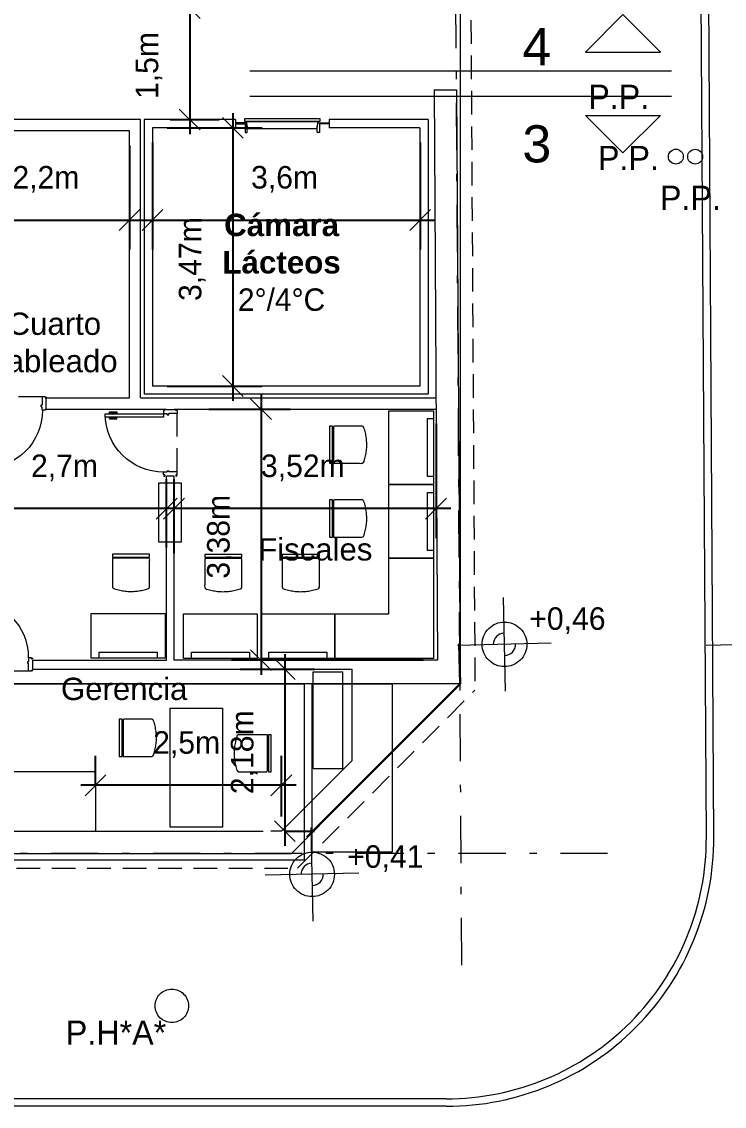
# Model space of a CAD drawing. Header units: metres. Extents: x 1411 to 1550, y 2159 to 2211.
# Drawn here: x 1527.08 to 1536.53, y 2159.85 to 2174.44 of the extents above; entities that cross this region are included whole.
import ezdxf

# ---------------------------------------------------------------- set-up
doc = ezdxf.new("R2010")
doc.units = ezdxf.units.M
doc.header["$LTSCALE"] = 0.635
doc.header["$PDMODE"] = 1
doc.header["$PDSIZE"] = -2
doc.linetypes.add('STYLE_10', pattern=[0.749969, 0.500031, -0.249939])
doc.linetypes.add('STYLE_12', pattern=[1.999969, 0.999985, -0.500031, 0.000534058, -0.49942])
for name, color, linetype in [('37-Plantas-05', 7, 'Continuous'), ('Cotas', 7, 'Continuous'), ('Nuevo', 162, 'Continuous'), ('Superficies', 7, 'Continuous'), ('Varios', 7, 'Continuous')]:
    doc.layers.add(name, color=color, linetype=linetype)
doc.styles.add('Arial', font='ARIAL.TTF')
doc.styles.add('Arial (bold)', font='ARIALBD.TTF')
doc.styles.add('Futura', font='')
doc.styles.add('Geneva', font='')
doc.styles.get('Futura').set_extended_font_data('Futura')
doc.styles.get('Geneva').set_extended_font_data('Geneva')
doc.dimstyles.new('Arch', dxfattribs={"dimtxt": 0.101055, "dimasz": 0.280603, "dimexe": 0.396875, "dimexo": 0.198437, "dimgap": 0.001587, "dimtad": 1, "dimzin": 11, "dimtxsty": 'Geneva', "dimblk": 'VW_SLASH', "dimcen": 0, "dimdle": 0.001587, "dimadec": 0, "dimazin": 0, "dimtfac": 0.8, "dimtix": 1, "dimtmove": 0, "dimatfit": 0, "dimldrblk": 'VW_FILLEDARROW', "dimfxl": 1, "dimfrac": 2, "dimtolj": 1, "dimtzin": 11, "dimarcsym": 0})

# ---------------------------------------------------------------- blocks, each defined once
blk = doc.blocks.new('SILLA_1')
at = {"color": 7, "linetype": 'Continuous', "lineweight": 15}
blk.add_lwpolyline([(0.037, -0.25), (0.037, 0.25), (0, 0.25), (0, -0.25)], close=True, dxfattribs=at)
blk.add_open_spline([(0.052, -0.25), (0.052, 0), (0.052, 0.25), (0.253, 0.25), (0.454, 0.25), (0.5458, 0), (0.454, -0.25), (0.253, -0.25), (0.052, -0.25)], degree=2, knots=[0, 0, 0, 1, 1, 2, 2, 3, 3, 4, 4, 4], dxfattribs=at)
blk = doc.blocks.new('GROUP-456')
at = {"color": 7, "linetype": 'Continuous', "lineweight": 15}
blk.add_lwpolyline([(40.14666, 6.97164), (40.14666, 5.37164), (39.44666, 5.37164), (39.44666, 6.97164), (40.14666, 6.97164)], dxfattribs=at)
blk = doc.blocks.new('GROUP-458')
at = {"color": 7, "linetype": 'Continuous', "lineweight": 15}
blk.add_lwpolyline([(39.95251, 7.64523), (38.96011, 7.64523), (38.96011, 8.24523), (39.95251, 8.24523), (39.95251, 7.64523)], dxfattribs=at)
at = {"color": 30, "linetype": 'Continuous', "lineweight": 15}
blk.add_lwpolyline([(39.84621, 7.64523), (39.06641, 7.64523), (39.06641, 7.7271), (39.84621, 7.7271), (39.84621, 7.64523)], dxfattribs=at)
blk = doc.blocks.new('GROUP-459')
at = {"color": 7, "rotation": 270}
blk.add_blockref('SILLA_1', (39.49491, 9.04193), dxfattribs=at)
at = {"color": 7}
blk.add_blockref('GROUP-458', (0, 0), dxfattribs=at)
blk = doc.blocks.new('PC3B')
at = {"color": 144, "linetype": 'Continuous', "lineweight": 15}
for p, q in [((0, 0.09), (0, 0.07499)), ((0.015, 0.07499), (0, 0.07499)), ((0.015, 0.07499), (0.015, 0.09)), ((0.015, 0.09), (0.055, 0.09)), ((0.055, 0.09), (0.055, 0.043)), ((0.07, 0.043), (0.055, 0.043)), ((0.07, 0.018), (0.055, 0.018)), ((0.055, -0.09), (0.055, 0.018)), ((0.07, 0.043), (0.07, 0.018)), ((0.825, 0.043), (0.825, 0.018)), ((0.825, 0.043), (0.84, 0.043)), ((0.825, 0.018), (0.84, 0.018)), ((0.84, 0.09), (0.84, 0.043)), ((0.88, 0.09), (0.84, 0.09)), ((0.84, -0.09), (0.84, 0.018)), ((0.88, 0.07499), (0.88, 0.09)), ((0.88, 0.07499), (0.895, 0.07499)), ((0.895, 0.09), (0.895, 0.07499)), ((0.015, -0.07499), (0, -0.07499)), ((0, -0.09), (0, -0.07499)), ((0.015, -0.09), (0.015, -0.07499)), ((0.015, -0.09), (0.055, -0.09)), ((0.88, -0.09), (0.84, -0.09)), ((0.88, -0.09), (0.88, -0.07499)), ((0.88, -0.07499), (0.895, -0.07499)), ((0.895, -0.09), (0.895, -0.07499))]:
    blk.add_line(p, q, dxfattribs=at)
at = {"color": 2, "linetype": 'STYLE_10', "lineweight": 15}
blk.add_line((0.84, -0.09), (0.055, -0.09), dxfattribs=at)
at = {"color": 151, "linetype": 'Continuous', "lineweight": 15}
for points in [[(0.0475, 0.8195), (0.0325, 0.8195), (0.0325, 0.7195), (0.0475, 0.7195)], [(0.0575, 0.8285), (0.0475, 0.8285), (0.0475, 0.8015), (0.0575, 0.8015)], [(0.1025, 0.875), (0.0575, 0.875), (0.0575, 0.09), (0.1025, 0.09)], [(0.1025, 0.8285), (0.1125, 0.8285), (0.1125, 0.8015), (0.1025, 0.8015)], [(0.1125, 0.8195), (0.1275, 0.8195), (0.1275, 0.7195), (0.1125, 0.7195)]]:
    blk.add_lwpolyline(points, close=True, dxfattribs=at)
blk.add_arc((0.0575, 0.09), 0.785, 0, 90, dxfattribs=at)
blk = doc.blocks.new('*D297')
at = {"color": 0, "linetype": 'Continuous', "lineweight": -2}
for p, q in [((1528.526, 2172.774), (1528.526, 2171.374)), ((1526.326, 2172.426), (1526.326, 2171.374)), ((1526.128, 2171.771), (1526.326, 2171.771)), ((1526.326, 2171.771), (1528.526, 2171.771)), ((1528.526, 2171.771), (1528.724, 2171.771))]:
    blk.add_line(p, q, dxfattribs=at)
at = {"color": 0, "linetype": 'Continuous', "lineweight": 20}
for p, q in [((1526.466, 2171.911), (1526.186, 2171.631)), ((1528.386, 2171.631), (1528.666, 2171.911))]:
    blk.add_line(p, q, dxfattribs=at)
at = {"layer": 'Defpoints', "color": 0, "lineweight": 0}
for p in [(1528.526, 2172.972), (1526.326, 2172.624), (1526.326, 2171.771)]:
    blk.add_point(p, dxfattribs=at)
at = {"color": 0, "insert": (1526.952, 2172.498), "char_height": 0.3032, "attachment_point": 1, "line_spacing_factor": 0.96736, "style": 'Geneva'}
blk.add_mtext('2,2m', dxfattribs=at)
blk = doc.blocks.new('VW_FILLEDARROW')
at = {"color": 0, "lineweight": -2}
blk.add_solid([(0, 0), (-1.414, -0.379), (-1.414, 0.379)], dxfattribs=at)
blk = doc.blocks.new('VW_SLASH')
at = {"color": 0, "linetype": 'ByBlock', "lineweight": -2}
blk.add_line((0, 0), (-1, 0), dxfattribs=at)
at = {"color": 0, "linetype": 'ByBlock', "lineweight": 20}
blk.add_line((-0.5, -0.5), (0.5, 0.5), dxfattribs=at)
blk = doc.blocks.new('*D298')
at = {"color": 0, "linetype": 'Continuous', "lineweight": -2}
for p, q in [((1528.836, 2172.814), (1528.836, 2171.374)), ((1532.437, 2172.814), (1532.437, 2171.374)), ((1528.638, 2171.771), (1528.836, 2171.771)), ((1528.836, 2171.771), (1532.437, 2171.771)), ((1532.437, 2171.771), (1532.635, 2171.771))]:
    blk.add_line(p, q, dxfattribs=at)
at = {"color": 0, "linetype": 'Continuous', "lineweight": 20}
for p, q in [((1528.976, 2171.911), (1528.696, 2171.631)), ((1532.296, 2171.631), (1532.577, 2171.911))]:
    blk.add_line(p, q, dxfattribs=at)
at = {"layer": 'Defpoints', "color": 0, "lineweight": 0}
for p in [(1528.836, 2173.012), (1532.437, 2173.012), (1528.836, 2171.771)]:
    blk.add_point(p, dxfattribs=at)
at = {"color": 0, "insert": (1530.162, 2172.498), "char_height": 0.3032, "attachment_point": 1, "line_spacing_factor": 0.96736, "style": 'Geneva'}
blk.add_mtext('3,6m', dxfattribs=at)
blk = doc.blocks.new('*D299')
at = {"color": 0, "linetype": 'Continuous', "lineweight": -2}
for p, q in [((1529.337, 2174.82), (1529.337, 2174.622)), ((1528.615, 2174.622), (1529.733, 2174.622)), ((1529.337, 2174.622), (1529.337, 2173.122)), ((1529.075, 2173.122), (1529.733, 2173.122)), ((1529.337, 2173.122), (1529.337, 2172.924))]:
    blk.add_line(p, q, dxfattribs=at)
at = {"color": 0, "linetype": 'Continuous', "lineweight": 20}
for p, q in [((1529.477, 2174.482), (1529.196, 2174.762)), ((1529.196, 2173.262), (1529.477, 2172.982))]:
    blk.add_line(p, q, dxfattribs=at)
at = {"layer": 'Defpoints', "color": 0, "lineweight": 0}
for p in [(1528.417, 2174.622), (1529.337, 2174.622), (1528.877, 2173.122)]:
    blk.add_point(p, dxfattribs=at)
at = {"color": 0, "insert": (1528.61, 2173.398), "char_height": 0.3032, "attachment_point": 1, "rotation": 90, "line_spacing_factor": 0.96736, "style": 'Geneva'}
blk.add_mtext('1,5m', dxfattribs=at)
blk = doc.blocks.new('*D300')
at = {"color": 0, "linetype": 'Continuous', "lineweight": 20}
for p, q in [((1530.057, 2172.872), (1529.776, 2173.152)), ((1529.776, 2169.679), (1530.057, 2169.399))]:
    blk.add_line(p, q, dxfattribs=at)
at = {"color": 0, "linetype": 'Continuous', "lineweight": -2}
for p, q in [((1529.917, 2173.21), (1529.917, 2173.012)), ((1529.034, 2173.012), (1530.313, 2173.012)), ((1529.917, 2173.012), (1529.917, 2169.539)), ((1529.034, 2169.539), (1530.313, 2169.539)), ((1529.917, 2169.539), (1529.917, 2169.341))]:
    blk.add_line(p, q, dxfattribs=at)
at = {"layer": 'Defpoints', "color": 0, "lineweight": 0}
for p in [(1528.836, 2173.012), (1529.917, 2173.012), (1528.836, 2169.539)]:
    blk.add_point(p, dxfattribs=at)
at = {"color": 0, "insert": (1529.19, 2170.683), "char_height": 0.3032, "attachment_point": 1, "rotation": 90, "line_spacing_factor": 0.96736, "style": 'Geneva'}
blk.add_mtext('3,47m', dxfattribs=at)
blk = doc.blocks.new('*D301')
at = {"color": 0, "linetype": 'Continuous', "lineweight": -2}
for p, q in [((1530.297, 2169.427), (1530.297, 2169.229)), ((1529.595, 2169.229), (1530.693, 2169.229)), ((1530.297, 2169.229), (1530.297, 2165.854)), ((1532.472, 2165.854), (1529.9, 2165.854)), ((1530.297, 2165.854), (1530.297, 2165.655))]:
    blk.add_line(p, q, dxfattribs=at)
at = {"color": 0, "linetype": 'Continuous', "lineweight": 20}
for p, q in [((1530.437, 2169.089), (1530.156, 2169.369)), ((1530.156, 2165.994), (1530.437, 2165.714))]:
    blk.add_line(p, q, dxfattribs=at)
at = {"layer": 'Defpoints', "color": 0, "lineweight": 0}
for p in [(1529.397, 2169.229), (1530.297, 2169.229), (1532.67, 2165.854)]:
    blk.add_point(p, dxfattribs=at)
at = {"color": 0, "insert": (1529.57, 2166.949), "char_height": 0.3032, "attachment_point": 1, "rotation": 90, "line_spacing_factor": 0.96736, "style": 'Geneva'}
blk.add_mtext('3,38m', dxfattribs=at)
blk = doc.blocks.new('*D302')
at = {"color": 0, "linetype": 'Continuous', "lineweight": -2}
for p, q in [((1532.65, 2169.031), (1532.65, 2167.494)), ((1529.126, 2167.29), (1529.126, 2168.288)), ((1529.126, 2167.891), (1528.928, 2167.891)), ((1532.65, 2167.891), (1529.126, 2167.891)), ((1532.848, 2167.891), (1532.65, 2167.891))]:
    blk.add_line(p, q, dxfattribs=at)
at = {"color": 0, "linetype": 'Continuous', "lineweight": 20}
for p, q in [((1529.266, 2168.031), (1528.986, 2167.751)), ((1532.51, 2167.751), (1532.79, 2168.031))]:
    blk.add_line(p, q, dxfattribs=at)
at = {"layer": 'Defpoints', "color": 0, "lineweight": 0}
for p in [(1532.65, 2169.229), (1532.65, 2167.891), (1529.126, 2167.092)]:
    blk.add_point(p, dxfattribs=at)
at = {"color": 0, "insert": (1530.295, 2168.618), "char_height": 0.3032, "attachment_point": 1, "line_spacing_factor": 0.96736, "style": 'Geneva'}
blk.add_mtext('3,52m', dxfattribs=at)
blk = doc.blocks.new('*D303')
at = {"color": 0, "linetype": 'Continuous', "lineweight": -2}
for p, q in [((1529.026, 2167.37), (1529.026, 2168.288)), ((1526.326, 2167.891), (1526.128, 2167.891)), ((1529.026, 2167.891), (1526.326, 2167.891)), ((1526.326, 2167.853), (1526.326, 2167.494)), ((1529.224, 2167.891), (1529.026, 2167.891))]:
    blk.add_line(p, q, dxfattribs=at)
at = {"color": 0, "linetype": 'Continuous', "lineweight": 20}
for p, q in [((1526.466, 2168.031), (1526.186, 2167.751)), ((1528.886, 2167.751), (1529.166, 2168.031))]:
    blk.add_line(p, q, dxfattribs=at)
at = {"layer": 'Defpoints', "color": 0, "lineweight": 0}
for p in [(1526.326, 2168.051), (1529.026, 2167.891), (1529.026, 2167.171)]:
    blk.add_point(p, dxfattribs=at)
at = {"color": 0, "insert": (1527.202, 2168.618), "char_height": 0.3032, "attachment_point": 1, "line_spacing_factor": 0.96736, "style": 'Geneva'}
blk.add_mtext('2,7m', dxfattribs=at)
blk = doc.blocks.new('*D304')
at = {"color": 0, "linetype": 'Continuous', "lineweight": -2}
for p, q in [((1530.617, 2165.932), (1530.617, 2165.734)), ((1530.015, 2165.734), (1531.013, 2165.734)), ((1530.617, 2165.734), (1530.617, 2163.554)), ((1530.617, 2163.554), (1530.617, 2163.356)), ((1530.624, 2163.554), (1531.013, 2163.554))]:
    blk.add_line(p, q, dxfattribs=at)
at = {"color": 0, "linetype": 'Continuous', "lineweight": 20}
for p, q in [((1530.757, 2165.594), (1530.476, 2165.874)), ((1530.476, 2163.694), (1530.757, 2163.414))]:
    blk.add_line(p, q, dxfattribs=at)
at = {"layer": 'Defpoints', "color": 0, "lineweight": 0}
for p in [(1529.817, 2165.734), (1530.617, 2165.734), (1530.426, 2163.554)]:
    blk.add_point(p, dxfattribs=at)
at = {"color": 0, "insert": (1529.89, 2164.051), "char_height": 0.3032, "attachment_point": 1, "rotation": 90, "line_spacing_factor": 0.96736, "style": 'Geneva'}
blk.add_mtext('2,18m', dxfattribs=at)
blk = doc.blocks.new('*D305')
at = {"color": 0, "linetype": 'Continuous', "lineweight": -2}
for p, q in [((1528.069, 2164.152), (1528.069, 2164.568)), ((1530.57, 2163.752), (1530.57, 2164.568)), ((1528.069, 2164.171), (1527.871, 2164.171)), ((1530.57, 2164.171), (1528.069, 2164.171)), ((1530.768, 2164.171), (1530.57, 2164.171))]:
    blk.add_line(p, q, dxfattribs=at)
at = {"color": 0, "linetype": 'Continuous', "lineweight": 20}
for p, q in [((1528.209, 2164.311), (1527.929, 2164.031)), ((1530.429, 2164.031), (1530.71, 2164.311))]:
    blk.add_line(p, q, dxfattribs=at)
at = {"layer": 'Defpoints', "color": 0, "lineweight": 0}
for p in [(1530.57, 2164.171), (1528.069, 2163.954), (1530.57, 2163.554)]:
    blk.add_point(p, dxfattribs=at)
at = {"color": 0, "insert": (1528.845, 2164.898), "char_height": 0.3032, "attachment_point": 1, "line_spacing_factor": 0.96736, "style": 'Geneva'}
blk.add_mtext('2,5m', dxfattribs=at)

msp = doc.modelspace()

# ---------------------------------------------------------------- linework, layer by layer
at = {"layer": '37-Plantas-05', "color": 4, "linetype": 'STYLE_12', "lineweight": 15}
for p, q in [((1532.995, 2161.754), (1532.713, 2208.553)), ((1534.957, 2163.254), (1414.902, 2163.254))]:
    msp.add_line(p, q, dxfattribs=at)
at = {"layer": '37-Plantas-05', "color": 132, "linetype": 'Continuous', "lineweight": 15}
for p, q in [((1536.285, 2163.475), (1536.013, 2208.572)), ((1536.385, 2163.476), (1536.113, 2208.573)), ((1532.785, 2159.954), (1416.155, 2159.954)), ((1532.785, 2159.854), (1416.155, 2159.854))]:
    msp.add_line(p, q, dxfattribs=at)
at = {"layer": '37-Plantas-05', "color": 2, "linetype": 'STYLE_10', "lineweight": 15}
for p, q in [((1532.975, 2198.271), (1533.173, 2165.451)), ((1530.787, 2163.054), (1533.173, 2165.451)), ((1524.626, 2163.054), (1530.787, 2163.054))]:
    msp.add_line(p, q, dxfattribs=at)
at = {"layer": '37-Plantas-05', "color": 2, "linetype": 'Continuous', "lineweight": 20}
for p, q in [((1535.815, 2173.775), (1530.145, 2173.775)), ((1535.815, 2173.433), (1530.145, 2173.433))]:
    msp.add_line(p, q, dxfattribs=at)
at = {"layer": '37-Plantas-05', "color": 83, "linetype": 'Continuous', "lineweight": 15}
for p, q in [((1532.624, 2173.522), (1532.67, 2165.854)), ((1532.624, 2173.522), (1532.924, 2173.522)), ((1532.924, 2173.522), (1532.972, 2165.533)), ((1530.704, 2163.254), (1532.972, 2165.533)), ((1531.516, 2164.5), (1530.57, 2163.554)), ((1526.326, 2163.554), (1530.326, 2163.554)), ((1530.57, 2163.554), (1530.426, 2163.554)), ((1523.626, 2163.254), (1530.704, 2163.254))]:
    msp.add_line(p, q, dxfattribs=at)
at = {"layer": '37-Plantas-05', "color": 111, "linetype": 'Continuous', "lineweight": 15}
msp.add_line((1531.636, 2165.854), (1532.486, 2165.854), dxfattribs=at)
at = {"layer": '37-Plantas-05', "color": 1, "linetype": 'Continuous', "lineweight": 15}
msp.add_line((1531.397, 2164.397), (1531.397, 2165.697), dxfattribs=at)
at = {"layer": '37-Plantas-05', "color": 2, "linetype": 'Continuous', "lineweight": 20}
for points in [[(1535.668, 2174.029), (1535.164, 2174.533), (1534.66, 2174.029)], [(1535.668, 2173.179), (1535.164, 2172.675), (1534.66, 2173.179)]]:
    msp.add_lwpolyline(points, close=True, dxfattribs=at)
at = {"layer": '37-Plantas-05', "color": 132, "linetype": 'Continuous', "lineweight": 15}
for radius in [3.6, 3.5]:
    msp.add_arc((1532.785, 2163.454), radius, 270, 0.3457, dxfattribs=at)
at = {"layer": 'Nuevo', "color": 83, "linetype": 'Continuous', "lineweight": 15}
for p, q in [((1528.676, 2173.122), (1526.326, 2173.122)), ((1528.676, 2169.379), (1528.676, 2173.122)), ((1528.526, 2172.972), (1526.326, 2172.972)), ((1527.407, 2169.229), (1527.407, 2169.379)), ((1528.676, 2169.379), (1532.649, 2169.379)), ((1527.407, 2169.229), (1529.026, 2169.229)), ((1529.026, 2169.224), (1529.026, 2169.229)), ((1529.026, 2169.224), (1529.126, 2169.224)), ((1529.126, 2169.229), (1529.126, 2169.224)), ((1529.126, 2169.229), (1532.65, 2169.229)), ((1529.126, 2168.329), (1529.026, 2168.329)), ((1529.026, 2165.854), (1529.026, 2168.329)), ((1529.126, 2165.855), (1529.126, 2168.329)), ((1527.223, 2165.854), (1527.223, 2165.734)), ((1527.223, 2165.854), (1529.026, 2165.854)), ((1532.67, 2165.854), (1529.126, 2165.855)), ((1527.223, 2165.734), (1530.326, 2165.734)), ((1530.326, 2165.734), (1531.516, 2165.734)), ((1531.516, 2165.734), (1531.516, 2164.5)), ((1526.326, 2164.354), (1528.069, 2164.354)), ((1528.069, 2164.354), (1528.069, 2163.554))]:
    msp.add_line(p, q, dxfattribs=at)
at = {"layer": 'Nuevo', "color": 23, "linetype": 'Continuous', "lineweight": 15}
for p, q in [((1529.951, 2173.122), (1528.726, 2173.122)), ((1528.726, 2173.122), (1528.726, 2169.429)), ((1529.951, 2173.122), (1529.951, 2173.012)), ((1531.211, 2173.122), (1531.211, 2173.012)), ((1532.542, 2173.122), (1531.211, 2173.122)), ((1532.542, 2173.122), (1532.542, 2169.429)), ((1529.951, 2173.012), (1528.836, 2173.012)), ((1528.836, 2173.012), (1528.836, 2169.539)), ((1532.432, 2173.012), (1531.211, 2173.012)), ((1532.432, 2173.012), (1532.432, 2169.539)), ((1532.542, 2169.429), (1528.726, 2169.429)), ((1532.432, 2169.539), (1528.836, 2169.539))]:
    msp.add_line(p, q, dxfattribs=at)
at = {"layer": 'Nuevo', "color": 151, "linetype": 'Continuous', "lineweight": 15}
for p, q in [((1530.101, 2173.077), (1529.951, 2173.077)), ((1529.951, 2173.067), (1530.081, 2173.067)), ((1530.076, 2173.137), (1531.086, 2173.137)), ((1530.076, 2173.097), (1530.076, 2173.137)), ((1531.086, 2173.097), (1530.076, 2173.097)), ((1530.081, 2173.067), (1530.081, 2172.947)), ((1530.12, 2172.997), (1530.101, 2173.097)), ((1530.101, 2173.097), (1531.061, 2173.097)), ((1530.111, 2172.997), (1530.101, 2173.077)), ((1531.061, 2173.097), (1531.042, 2172.997)), ((1531.051, 2172.997), (1531.061, 2173.077)), ((1531.061, 2173.077), (1531.211, 2173.077)), ((1531.211, 2173.067), (1531.081, 2173.067)), ((1531.081, 2173.067), (1531.081, 2172.947)), ((1531.086, 2173.137), (1531.086, 2173.097)), ((1530.081, 2172.947), (1530.111, 2172.947)), ((1530.111, 2172.947), (1530.111, 2172.997)), ((1531.042, 2172.997), (1530.12, 2172.997)), ((1531.051, 2172.947), (1531.051, 2172.997)), ((1531.081, 2172.947), (1531.051, 2172.947))]:
    msp.add_line(p, q, dxfattribs=at)
at = {"layer": 'Nuevo', "color": 92, "linetype": 'Continuous', "lineweight": 15}
for p, q in [((1529.951, 2173.077), (1529.951, 2173.067)), ((1531.211, 2173.077), (1531.211, 2173.067))]:
    msp.add_line(p, q, dxfattribs=at)
at = {"layer": 'Nuevo', "color": 1, "linetype": 'Continuous', "lineweight": 15}
for p, q in [((1530.997, 2165.697), (1531.397, 2165.697)), ((1530.997, 2164.397), (1530.997, 2165.697)), ((1530.997, 2164.397), (1531.397, 2164.397))]:
    msp.add_line(p, q, dxfattribs=at)
at = {"layer": 'Nuevo', "color": 83, "linetype": 'Continuous', "lineweight": 15}
msp.add_lwpolyline([(1527.407, 2169.379), (1528.526, 2169.379), (1528.526, 2172.972)], dxfattribs=at)
at = {"layer": 'Nuevo', "color": 111, "linetype": 'Continuous', "lineweight": 15}
msp.add_lwpolyline([(1528.921, 2168.239), (1529.221, 2168.239), (1529.221, 2167.439), (1528.921, 2167.439)], close=True, dxfattribs=at)
at = {"layer": 'Nuevo', "color": 1, "linetype": 'Continuous', "lineweight": 15}
msp.add_lwpolyline([(1532.615, 2167.223), (1532.615, 2165.877), (1532.015, 2165.877), (1531.289, 2165.877), (1531.289, 2166.477), (1532.015, 2166.477), (1532.015, 2167.223)], close=True, dxfattribs=at)
at = {"layer": 'Superficies', "color": 190, "linetype": 'Continuous', "lineweight": 9}
for points in [[(1487.591, 2198.291), (1532.972, 2198.291), (1532.972, 2165.533), (1487.591, 2165.533)], [(1505.191, 2165.533), (1530.877, 2165.533), (1530.877, 2163.164), (1505.191, 2163.164)], [(1530.983, 2165.533), (1532.061, 2165.533), (1532.061, 2163.273), (1530.983, 2163.273)]]:
    msp.add_lwpolyline(points, close=True, dxfattribs=at)
at = {"layer": 'Varios', "color": 7, "linetype": 'Continuous', "lineweight": 5}
for p, q in [((1533.584, 2165.437), (1533.556, 2166.696)), ((1534.2, 2166.08), (1532.94, 2166.052)), ((1537.541, 2166.08), (1536.282, 2166.052)), ((1530.997, 2162.344), (1530.969, 2163.603)), ((1531.613, 2162.987), (1530.353, 2162.96))]:
    msp.add_line(p, q, dxfattribs=at)
at = {"layer": 'Varios', "color": 7, "linetype": 'Continuous', "lineweight": 30}
for p in [(1532.96, 2166.073), (1532.96, 2166.073), (1530.912, 2163.473)]:
    msp.add_line(p, (1532.972, 2165.533), dxfattribs=at)
at = {"layer": 'Varios', "color": 7, "linetype": 'Continuous', "lineweight": 5, "flags": 128}
for points in [[(1535.775, 2172.624, -0.414214), (1535.875, 2172.724, -0.414214), (1535.975, 2172.624, -0.414214), (1535.875, 2172.524, -0.414214)], [(1536.035, 2172.623, -0.414214), (1536.135, 2172.723, -0.414214), (1536.235, 2172.623, -0.414214), (1536.135, 2172.523, -0.414214)], [(1533.27, 2166.066, -0.414214), (1533.57, 2166.366, -0.414214), (1533.87, 2166.066, -0.414214), (1533.57, 2165.766, -0.414214)], [(1530.683, 2162.973, -0.414214), (1530.983, 2163.273, -0.414214), (1531.283, 2162.973, -0.414214), (1530.983, 2162.673, -0.414214)], [(1528.871, 2161.205, -0.414214), (1529.096, 2161.43, -0.414214), (1529.321, 2161.205, -0.414214), (1529.096, 2160.98, -0.414214)]]:
    msp.add_lwpolyline(points, format="xyb", close=True, dxfattribs=at)
at = {"layer": 'Varios', "color": 7, "linetype": 'Continuous', "lineweight": 5}
for centre, start, end in [((1533.57, 2166.066), 91.2795, 181.2757), ((1533.57, 2166.066), 271.2757, 1.2757), ((1530.983, 2162.973), 91.2414, 181.2758), ((1530.983, 2162.973), 271.2757, 1.2757)]:
    msp.add_arc(centre, 0.15, start, end, dxfattribs=at)

# ---------------------------------------------------------------- block references
at = {"layer": 'Nuevo', "color": 151, "xscale": -1}
for p, rotation in [((1526.512, 2169.304), 180), ((1529.076, 2169.224), 90)]:
    msp.add_blockref('PC3B', p, dxfattribs=dict(at, rotation=rotation))
at = {"layer": 'Nuevo', "color": 1}
for name, p, rotation in [('GROUP-459', (1540.26, 2129.255), 90), ('GROUP-459', (1540.26, 2128.263), 90), ('SILLA_1', (1530.434, 2164.601), 180)]:
    msp.add_blockref(name, p, dxfattribs=dict(at, rotation=rotation))
for name, p in [('GROUP-459', (1489.052, 2158.235)), ('GROUP-459', (1490.293, 2158.232)), ('GROUP-459', (1491.336, 2158.232)), ('GROUP-456', (1489.629, 2158.235)), ('SILLA_1', (1528.389, 2164.809))]:
    msp.add_blockref(name, p, dxfattribs=at)
at = {"layer": 'Nuevo', "color": 151}
msp.add_blockref('PC3B', (1526.328, 2165.794), dxfattribs=at)

# ---------------------------------------------------------------- texts
at = {"layer": '37-Plantas-05', "color": 2, "style": 'Arial'}
for s, insert, char_height, attachment_point, line_spacing_factor in [('4', (1534.005, 2174.352), 0.5, 2, 0.96736), ('3', (1534.005, 2173.046), 0.5, 2, 0.96736), ('Cuarto\\Pcableado', (1527.516, 2170.124), 0.3001, 5, 1.003631), ('Fiscales', (1531.025, 2167.341), 0.3001, 5, 1.003631), ('Gerencia', (1528.455, 2165.465), 0.3001, 5, 1.003631)]:
    msp.add_mtext(s, dxfattribs=dict(at, insert=insert, char_height=char_height, attachment_point=attachment_point, line_spacing_factor=line_spacing_factor))
at = {"layer": 'Varios', "color": 7, "attachment_point": 1, "line_spacing_factor": 0.96736, "style": 'Futura'}
for s, insert, char_height in [('P.P.', (1534.696, 2173.591), 0.3247), ('P.P.', (1534.827, 2172.769), 0.3247), ('P.P.', (1535.661, 2172.233), 0.3247), ('+0,46', (1533.904, 2166.564), 0.3031), ('+0,41', (1531.454, 2163.364), 0.3031), ('P.H*A*', (1527.67, 2161.007), 0.3247)]:
    msp.add_mtext(s, dxfattribs=dict(at, insert=insert, char_height=char_height))
at = {"layer": 'Varios', "color": 2, "insert": (1530.572, 2171.201), "char_height": 0.3015, "attachment_point": 5, "line_spacing_factor": 0.99903, "style": 'Arial (bold)'}
msp.add_mtext('Cámara\\PLácteos\\P{\\fFutura|b0|i0|c0|p0;\\l2°/4°C}', dxfattribs=at)

# ---------------------------------------------------------------- dimensions: what is measured, and where the dimension line sits
at = {"layer": 'Cotas', "color": 190, "linetype": 'Continuous', "lineweight": 9}
for base, p1, p2, picture, middle in [((1529.337, 2174.622), (1528.877, 2173.122), (1528.417, 2174.622), '*D299', (1529.337, 2173.872)), ((1529.917, 2173.012), (1528.836, 2169.539), (1528.836, 2173.012), '*D300', (1529.917, 2171.276)), ((1530.2966, 2169.2291), (1532.6703, 2165.8539), (1529.3966, 2169.2291), '*D301', (1530.2966, 2167.5415)), ((1530.617, 2165.734), (1530.426, 2163.554), (1529.817, 2165.734), '*D304', (1530.617, 2164.644))]:
    dim = msp.add_linear_dim(base=base, p1=p1, p2=p2, angle=90, dimstyle='Arch', override={"dimtxt": 0.303166, "dimgap": 0.3175, "dimpost": '<>m', "dimtxsty": 'Arial', "dimtmove": 2}, dxfattribs=at)
    dim.commit()
    dim.dimension.update_dxf_attribs({"geometry": picture, "text_midpoint": middle})
for base, p1, p2, picture, middle in [((1526.326, 2171.771), (1528.526, 2172.972), (1526.326, 2172.624), '*D297', (1527.426, 2171.771)), ((1528.836, 2171.771), (1532.437, 2173.012), (1528.836, 2173.012), '*D298', (1530.636, 2171.771)), ((1532.65, 2167.891), (1529.126, 2167.092), (1532.65, 2169.229), '*D302', (1530.888, 2167.891)), ((1529.026, 2167.891), (1526.326, 2168.051), (1529.026, 2167.171), '*D303', (1527.676, 2167.891)), ((1530.57, 2164.171), (1528.069, 2163.954), (1530.57, 2163.554), '*D305', (1529.319, 2164.171))]:
    dim = msp.add_linear_dim(base=base, p1=p1, p2=p2, dimstyle='Arch', override={"dimtxt": 0.303166, "dimgap": 0.3175, "dimpost": '<>m', "dimtxsty": 'Arial', "dimtmove": 2}, dxfattribs=at)
    dim.commit()
    dim.dimension.update_dxf_attribs({"geometry": picture, "text_midpoint": middle})

doc.saveas('drawing.dxf')
